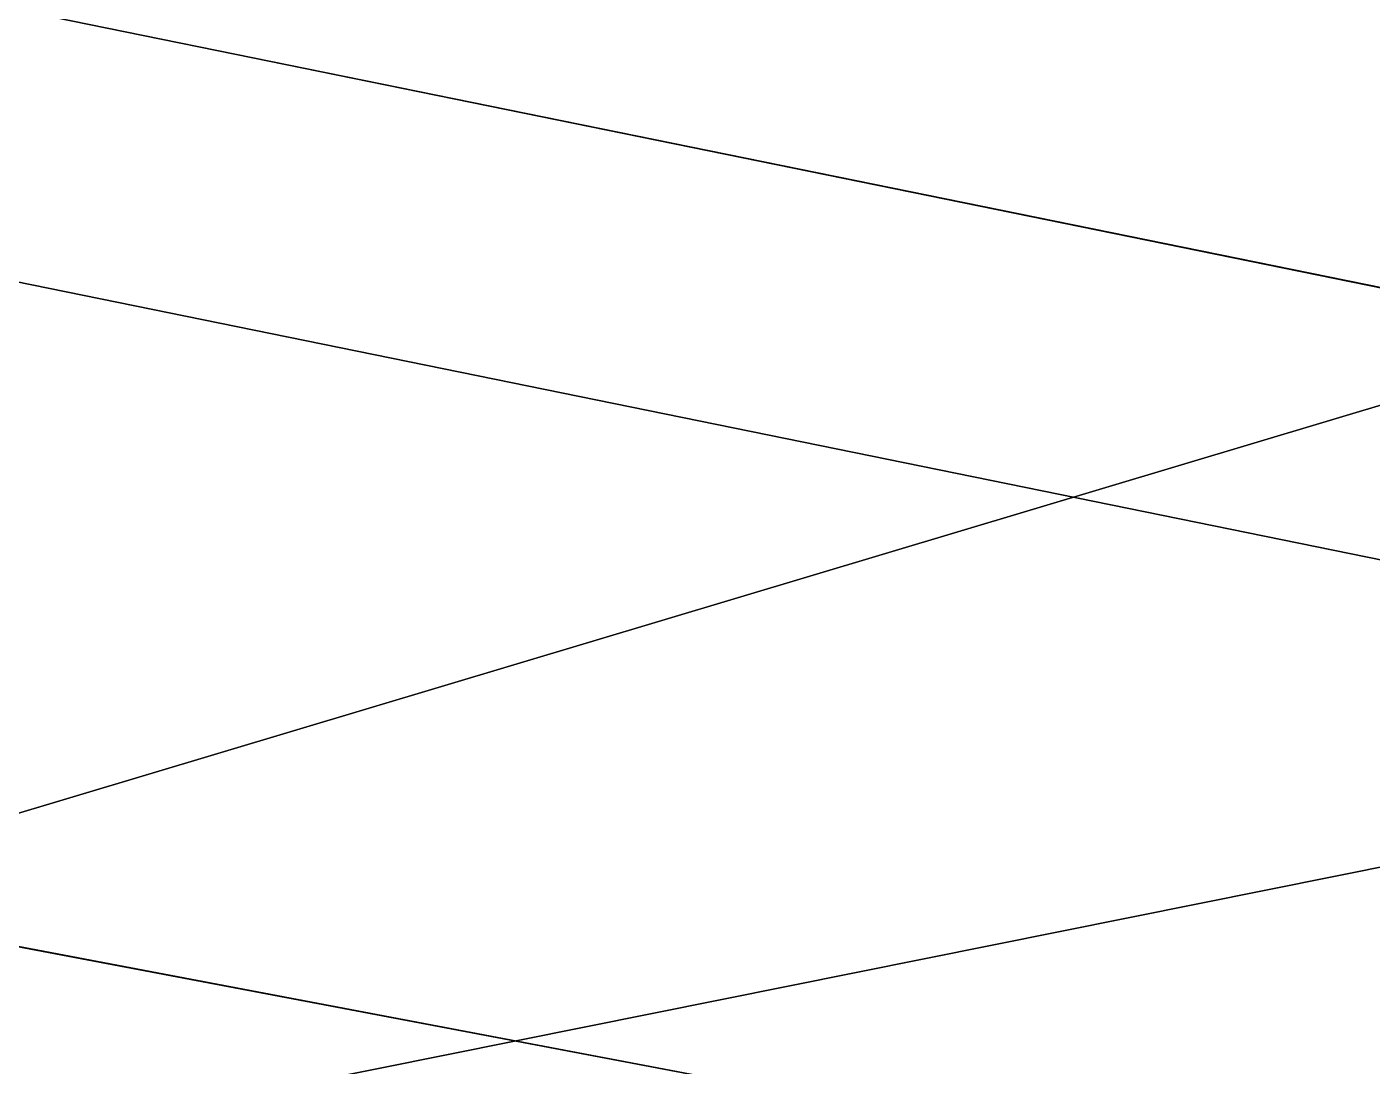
# Model space of a CAD drawing. Header units: metres. Extents: x 503497 to 504361, y 6966567 to 6966857.
# Drawn here: x 504135.2255 to 504135.4847, y 6966712.2963 to 6966712.4964 of the extents above; entities that cross this region are included whole.
import ezdxf

# ---------------------------------------------------------------- set-up
doc = ezdxf.new("R2010")
doc.units = ezdxf.units.M

msp = doc.modelspace()

# ---------------------------------------------------------------- linework, layer by layer
at = {"layer": 'SHADOW_APPROVED_20260111T072000'}
for points in [[(504144.1851, 6966710.622), (504144.5661, 6966713.0647), (504071.3923, 6966727.9687), (504071.0113, 6966725.526), (504144.1851, 6966710.622)], [(504140.7719, 6966711.1544), (504144.1851, 6966710.622), (504071.0113, 6966725.526), (504067.5981, 6966726.0584), (504140.7719, 6966711.1544)], [(504167.8718, 6966707.8869), (504167.5638, 6966705.9126), (504094.39, 6966720.8166), (504094.698, 6966722.7909), (504167.8718, 6966707.8869)], [(504167.5638, 6966705.9126), (504170.7929, 6966705.4089), (504097.6191, 6966720.3129), (504094.39, 6966720.8166), (504167.5638, 6966705.9126)]]:
    msp.add_lwpolyline(points, close=True, dxfattribs=at)
at = {"layer": 'SHADOW_APPROVED_20260114T072400'}
for points in [[(504144.1851, 6966710.622), (504144.5661, 6966713.0647), (504072.5577, 6966726.7034), (504072.1767, 6966724.2607), (504144.1851, 6966710.622)], [(504140.7719, 6966711.1544), (504144.1851, 6966710.622), (504072.1767, 6966724.2607), (504068.7635, 6966724.7931), (504140.7719, 6966711.1544)]]:
    msp.add_lwpolyline(points, close=True, dxfattribs=at)
at = {"layer": 'SHADOW_APPROVED_20261221T160000'}
for points in [[(504124.9683, 6966704.1079), (504125.9354, 6966710.4181), (504185.4972, 6966722.3699), (504184.5301, 6966716.0597), (504124.9683, 6966704.1079)], [(504125.9354, 6966710.4181), (504127.8093, 6966710.1258), (504187.3711, 6966722.0776), (504185.4972, 6966722.3699), (504125.9354, 6966710.4181)]]:
    msp.add_lwpolyline(points, close=True, dxfattribs=at)
at = {"layer": 'SHADOW_APPROVED_20261221T170000'}
for points in [[(504127.8093, 6966710.1258), (504128.3574, 6966713.6393), (504231.5573, 6966744.5269), (504231.0092, 6966741.0134), (504127.8093, 6966710.1258)], [(504125.9354, 6966710.4181), (504127.8093, 6966710.1258), (504231.0092, 6966741.0134), (504229.1353, 6966741.3057), (504125.9354, 6966710.4181)]]:
    msp.add_lwpolyline(points, close=True, dxfattribs=at)
at = {"layer": 'SHADOW_COMPARATOR_RL48_20260111T072000'}
for points in [[(504144.1851, 6966710.622), (504144.5661, 6966713.0647), (504098.9388, 6966722.3581), (504098.5578, 6966719.9154), (504144.1851, 6966710.622)], [(504140.7719, 6966711.1544), (504144.1851, 6966710.622), (504098.5578, 6966719.9154), (504095.1446, 6966720.4478), (504140.7719, 6966711.1544)], [(504167.8718, 6966707.8869), (504167.5638, 6966705.9126), (504121.9365, 6966715.206), (504122.2445, 6966717.1803), (504167.8718, 6966707.8869)], [(504167.5638, 6966705.9126), (504170.7929, 6966705.4089), (504125.1656, 6966714.7023), (504121.9365, 6966715.206), (504167.5638, 6966705.9126)]]:
    msp.add_lwpolyline(points, close=True, dxfattribs=at)
at = {"layer": 'SHADOW_COMPARATOR_RL48_20260114T072400'}
for points in [[(504144.1851, 6966710.622), (504144.5661, 6966713.0647), (504099.6655, 6966721.5691), (504099.2845, 6966719.1264), (504144.1851, 6966710.622)], [(504140.7719, 6966711.1544), (504144.1851, 6966710.622), (504099.2845, 6966719.1264), (504095.8713, 6966719.6588), (504140.7719, 6966711.1544)]]:
    msp.add_lwpolyline(points, close=True, dxfattribs=at)
at = {"layer": 'SHADOW_COMPARATOR_RL48_20261221T160000'}
for points in [[(504124.9683, 6966704.1079), (504125.9354, 6966710.4181), (504163.075, 6966717.8706), (504162.1079, 6966711.5604), (504124.9683, 6966704.1079)], [(504125.9354, 6966710.4181), (504127.8093, 6966710.1258), (504164.9489, 6966717.5783), (504163.075, 6966717.8706), (504125.9354, 6966710.4181)]]:
    msp.add_lwpolyline(points, close=True, dxfattribs=at)
at = {"layer": 'SHADOW_COMPARATOR_RL48_20261221T170000'}
for points in [[(504127.8093, 6966710.1258), (504128.3574, 6966713.6393), (504192.7074, 6966732.8992), (504192.1593, 6966729.3857), (504127.8093, 6966710.1258)], [(504125.9354, 6966710.4181), (504127.8093, 6966710.1258), (504192.1593, 6966729.3857), (504190.2854, 6966729.678), (504125.9354, 6966710.4181)]]:
    msp.add_lwpolyline(points, close=True, dxfattribs=at)

doc.saveas('drawing.dxf')
